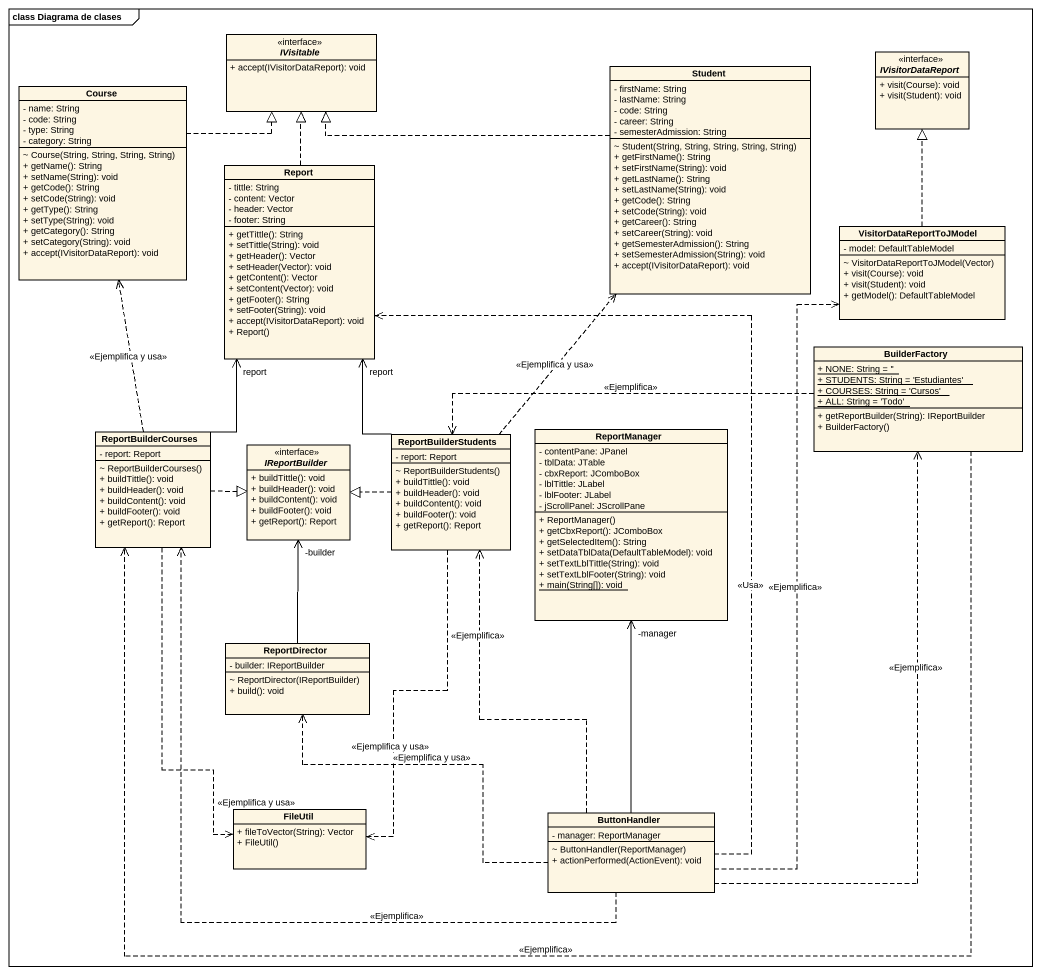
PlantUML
@startuml
mainframe class Diagrama de clases
hide circle
hide empty members
skinparam classAttributeIconSize 0
interface IVisitable <<interface>> {
  + accept(IVisitorDataReport): void
}
class Student {
  - firstName: String
  - lastName: String
  - code: String
  - career: String
  - semesterAdmission: String
  ~ Student(String, String, String, String, String)
  + getFirstName(): String
  + setFirstName(String): void
  + getLastName(): String
  + setLastName(String): void
  + getCode(): String
  + setCode(String): void
  + getCareer(): String
  + setCareer(String): void
  + getSemesterAdmission(): String
  + setSemesterAdmission(String): void
  + accept(IVisitorDataReport): void
}
interface IVisitorDataReport <<interface>> {
  + visit(Course): void
  + visit(Student): void
}
class Course {
  - name: String
  - code: String
  - type: String
  - category: String
  ~ Course(String, String, String, String)
  + getName(): String
  + setName(String): void
  + getCode(): String
  + setCode(String): void
  + getType(): String
  + setType(String): void
  + getCategory(): String
  + setCategory(String): void
  + accept(IVisitorDataReport): void
}
class Report {
  - tittle: String
  - content: Vector
  - header: Vector
  - footer: String
  + getTittle(): String
  + setTittle(String): void
  + getHeader(): Vector
  + setHeader(Vector): void
  + getContent(): Vector
  + setContent(Vector): void
  + getFooter(): String
  + setFooter(String): void
  + accept(IVisitorDataReport): void
  + Report()
}
class VisitorDataReportToJModel {
  - model: DefaultTableModel
  ~ VisitorDataReportToJModel(Vector)
  + visit(Course): void
  + visit(Student): void
  + getModel(): DefaultTableModel
}
class BuilderFactory {
  {static} + NONE: String = ''
  {static} + STUDENTS: String = 'Estudiantes'
  {static} + COURSES: String = 'Cursos'
  {static} + ALL: String = 'Todo'
  + getReportBuilder(String): IReportBuilder
  + BuilderFactory()
}
class ReportBuilderCourses {
  - report: Report
  ~ ReportBuilderCourses()
  + buildTittle(): void
  + buildHeader(): void
  + buildContent(): void
  + buildFooter(): void
  + getReport(): Report
}
interface IReportBuilder <<interface>> {
  + buildTittle(): void
  + buildHeader(): void
  + buildContent(): void
  + buildFooter(): void
  + getReport(): Report
}
class ReportBuilderStudents {
  - report: Report
  ~ ReportBuilderStudents()
  + buildTittle(): void
  + buildHeader(): void
  + buildContent(): void
  + buildFooter(): void
  + getReport(): Report
}
class ReportManager {
  - contentPane: JPanel
  - tblData: JTable
  - cbxReport: JComboBox
  - lblTittle: JLabel
  - lblFooter: JLabel
  - jScrollPanel: JScrollPane
  + ReportManager()
  + getCbxReport(): JComboBox
  + getSelectedItem(): String
  + setDataTblData(DefaultTableModel): void
  + setTextLblTittle(String): void
  + setTextLblFooter(String): void
  {static} + main(String[]): void
}
class ReportDirector {
  - builder: IReportBuilder
  ~ ReportDirector(IReportBuilder)
  + build(): void
}
class FileUtil {
  + fileToVector(String): Vector
  + FileUtil()
}
class ButtonHandler {
  - manager: ReportManager
  ~ ButtonHandler(ReportManager)
  + actionPerformed(ActionEvent): void
}
Student .left.|> IVisitable
Course .right.|> IVisitable
Report .up.|> IVisitable
VisitorDataReportToJModel .up.|> IVisitorDataReport
BuilderFactory .left.> ReportBuilderCourses : <<Ejemplifica>>
BuilderFactory .left.> ReportBuilderStudents : <<Ejemplifica>>
ReportBuilderCourses .up.> Course : <<Ejemplifica y usa>>
ReportBuilderCourses -up-> "report" Report
ReportBuilderCourses .right.|> IReportBuilder
ReportBuilderCourses ..> FileUtil : <<Ejemplifica y usa>>
ReportBuilderStudents .up.> Student : <<Ejemplifica y usa>>
ReportBuilderStudents -up-> "report" Report
ReportBuilderStudents .left.|> IReportBuilder
ReportBuilderStudents ..> FileUtil : <<Ejemplifica y usa>>
ReportDirector -up-> "-builder" IReportBuilder
ButtonHandler .up.> Report : <<Usa>>
ButtonHandler .up.> VisitorDataReportToJModel : <<Ejemplifica>>
ButtonHandler .up.> BuilderFactory : <<Ejemplifica>>
ButtonHandler .up.> ReportBuilderCourses : <<Ejemplifica>>
ButtonHandler .up.> ReportBuilderStudents : <<Ejemplifica>>
ButtonHandler -up-> "-manager" ReportManager
ButtonHandler .left.> ReportDirector : <<Ejemplifica y usa>>
@enduml
